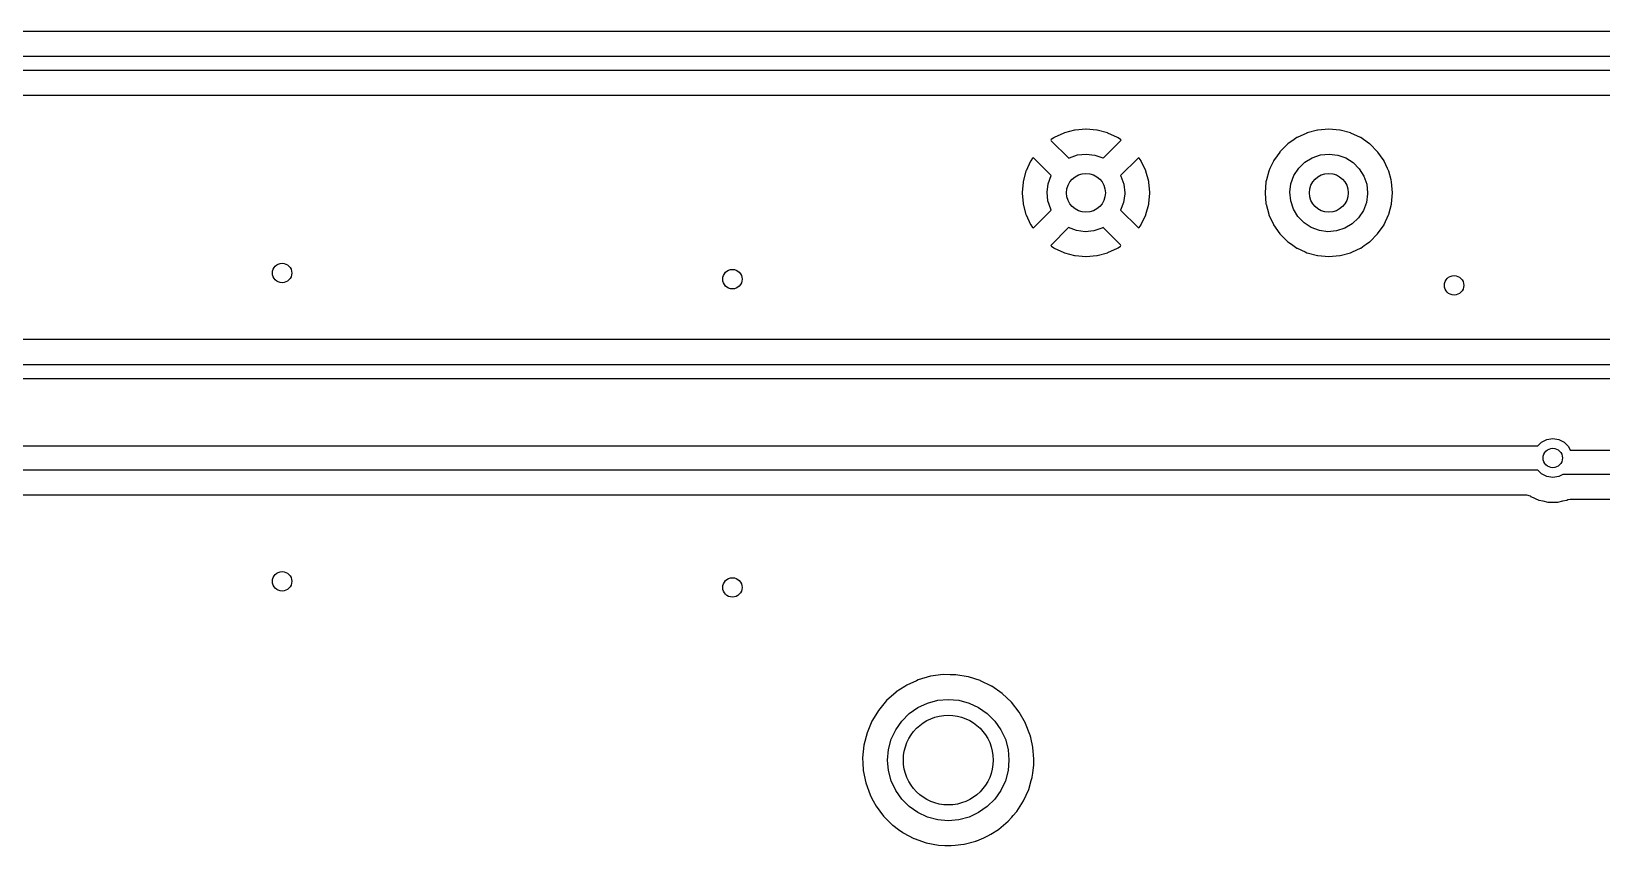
# Model space of a CAD drawing. Extents: x 51 to 243, y -135 to -54.
# Drawn here: x 133.52 to 165.85, y -111.36 to -94.59 of the extents above; entities that cross this region are included whole.
import ezdxf

# ---------------------------------------------------------------- set-up
doc = ezdxf.new("R2010")
doc.units = 0
doc.layers.add('BLACK', color=7, linetype='CONTINUOUS')

msp = doc.modelspace()

# ---------------------------------------------------------------- linework, layer by layer
at = {"layer": 'BLACK', "linetype": 'CONTINUOUS'}
for p, q in [((172.802, -94.5915), (107.441, -94.5915)), ((99.06, -95.1), (173.115, -95.1)), ((173.115, -95.4), (99.1221, -95.4)), ((99.3849, -95.9085), (171.707, -95.9085)), ((155.001, -96.6254), (154.79, -96.6818)), ((155.011, -96.6235), (155.001, -96.6254)), ((155.229, -96.6045), (155.011, -96.6235)), ((155.239, -96.6045), (155.229, -96.6045)), ((155.457, -96.6235), (155.239, -96.6045)), ((155.467, -96.6254), (155.457, -96.6235)), ((155.678, -96.6818), (155.467, -96.6254)), ((160.001, -96.6249), (159.79, -96.6813)), ((160.006, -96.6235), (160.001, -96.6249)), ((160.001, -96.6249), (160.001, -96.6249)), ((160.234, -96.6035), (160.006, -96.6235)), ((160.462, -96.6235), (160.234, -96.6035)), ((160.467, -96.6249), (160.462, -96.6235)), ((160.678, -96.6813), (160.467, -96.6249)), ((160.467, -96.6249), (160.467, -96.6249)), ((154.521, -96.8195), (154.513, -96.83)), ((154.513, -96.83), (154.52, -96.8434)), ((154.52, -96.8434), (154.879, -97.2023)), ((154.573, -96.7831), (154.521, -96.8195)), ((154.582, -96.7776), (154.573, -96.7831)), ((154.78, -96.6855), (154.582, -96.7776)), ((154.79, -96.6818), (154.78, -96.6855)), ((155.59, -97.2015), (155.949, -96.8427)), ((155.688, -96.6855), (155.678, -96.6818)), ((155.886, -96.7776), (155.688, -96.6855)), ((155.895, -96.7831), (155.886, -96.7776)), ((155.946, -96.8189), (155.895, -96.7831)), ((155.956, -96.8309), (155.946, -96.8189)), ((155.949, -96.8427), (155.956, -96.8309)), ((159.39, -96.9108), (159.228, -97.0727)), ((159.394, -96.9076), (159.39, -96.9108)), ((159.52, -96.8195), (159.394, -96.9076)), ((159.394, -96.9076), (159.394, -96.9076)), ((159.577, -96.7795), (159.52, -96.8195)), ((159.582, -96.7772), (159.577, -96.7795)), ((159.78, -96.685), (159.582, -96.7772)), ((159.582, -96.7772), (159.582, -96.7772)), ((159.785, -96.6827), (159.78, -96.685)), ((159.78, -96.685), (159.78, -96.685)), ((159.79, -96.6813), (159.785, -96.6827)), ((159.79, -96.6813), (159.79, -96.6813)), ((160.683, -96.6827), (160.678, -96.6813)), ((160.678, -96.6813), (160.678, -96.6813)), ((160.688, -96.685), (160.683, -96.6827)), ((160.886, -96.7772), (160.688, -96.685)), ((160.688, -96.685), (160.688, -96.685)), ((160.891, -96.7795), (160.886, -96.7772)), ((160.886, -96.7772), (160.886, -96.7772)), ((160.948, -96.8195), (160.891, -96.7795)), ((161.074, -96.9076), (160.948, -96.8195)), ((161.078, -96.9108), (161.074, -96.9076)), ((161.074, -96.9076), (161.074, -96.9076)), ((161.24, -97.0727), (161.078, -96.9108)), ((154.095, -97.2655), (154.003, -97.4629)), ((154.1, -97.256), (154.095, -97.2655)), ((154.136, -97.2048), (154.1, -97.256)), ((154.148, -97.1955), (154.136, -97.2048)), ((154.16, -97.2019), (154.148, -97.1955)), ((154.518, -97.5603), (154.16, -97.2019)), ((154.879, -97.2023), (154.893, -97.1931)), ((154.893, -97.1931), (155.062, -97.1357)), ((155.062, -97.1357), (155.24, -97.117)), ((155.24, -97.117), (155.417, -97.1381)), ((155.417, -97.1381), (155.585, -97.198)), ((155.585, -97.198), (155.59, -97.2015)), ((156.308, -97.2026), (155.949, -97.5611)), ((156.321, -97.1956), (156.308, -97.2026)), ((156.331, -97.204), (156.321, -97.1956)), ((156.368, -97.256), (156.331, -97.204)), ((156.373, -97.2655), (156.368, -97.256)), ((156.465, -97.4629), (156.373, -97.2655)), ((159.094, -97.2652), (159.023, -97.4184)), ((159.096, -97.2603), (159.094, -97.2652)), ((159.094, -97.2652), (159.094, -97.2652)), ((159.17, -97.1554), (159.096, -97.2603)), ((159.225, -97.0772), (159.17, -97.1554)), ((159.228, -97.0727), (159.225, -97.0772)), ((159.225, -97.0772), (159.225, -97.0772)), ((159.614, -97.4114), (159.741, -97.2866)), ((159.741, -97.2866), (159.893, -97.1931)), ((159.893, -97.1931), (160.062, -97.1357)), ((160.062, -97.1357), (160.24, -97.117)), ((160.24, -97.117), (160.417, -97.1381)), ((160.417, -97.1381), (160.585, -97.198)), ((160.585, -97.198), (160.735, -97.2935)), ((160.735, -97.2935), (160.861, -97.4201)), ((161.243, -97.0772), (161.24, -97.0727)), ((161.298, -97.1554), (161.243, -97.0772)), ((161.243, -97.0772), (161.243, -97.0772)), ((161.372, -97.2603), (161.298, -97.1554)), ((161.374, -97.2652), (161.372, -97.2603)), ((161.445, -97.4184), (161.374, -97.2652)), ((161.374, -97.2652), (161.374, -97.2652)), ((153.999, -97.4732), (153.942, -97.6837)), ((154.003, -97.4629), (153.999, -97.4732)), ((154.456, -97.7289), (154.517, -97.5613)), ((154.517, -97.5613), (154.518, -97.5603)), ((155.949, -97.5611), (155.955, -97.5713)), ((155.955, -97.5713), (156.014, -97.7398)), ((156.469, -97.4732), (156.465, -97.4629)), ((156.526, -97.6837), (156.469, -97.4732)), ((158.998, -97.4731), (158.952, -97.6469)), ((159, -97.4678), (158.998, -97.4731)), ((158.998, -97.4731), (158.998, -97.4731)), ((159.023, -97.4184), (159, -97.4678)), ((159.456, -97.7289), (159.517, -97.5613)), ((159.517, -97.5613), (159.614, -97.4114)), ((160.861, -97.4201), (160.955, -97.5713)), ((160.955, -97.5713), (161.014, -97.7398)), ((161.468, -97.4678), (161.445, -97.4184)), ((161.47, -97.4731), (161.468, -97.4678)), ((161.516, -97.6469), (161.47, -97.4731)), ((161.47, -97.4731), (161.47, -97.4731)), ((153.94, -97.6945), (153.921, -97.9115)), ((153.921, -97.9115), (153.921, -97.9225)), ((153.921, -97.9225), (153.94, -98.1395)), ((153.942, -97.6837), (153.94, -97.6945)), ((154.434, -97.9058), (154.456, -97.7289)), ((154.451, -98.0833), (154.434, -97.9058)), ((156.034, -97.9393), (156.009, -98.116)), ((156.014, -97.7398), (156.034, -97.917)), ((156.034, -97.917), (156.034, -97.9393)), ((156.528, -97.6945), (156.526, -97.6837)), ((156.547, -97.9115), (156.528, -97.6945)), ((156.528, -98.1395), (156.547, -97.9225)), ((156.547, -97.9225), (156.547, -97.9115)), ((158.94, -97.6889), (158.921, -97.917)), ((158.921, -97.917), (158.94, -98.1451)), ((158.952, -97.6469), (158.94, -97.6889)), ((159.434, -97.9058), (159.456, -97.7289)), ((159.451, -98.0833), (159.434, -97.9058)), ((161.034, -97.9393), (161.009, -98.116)), ((161.014, -97.7398), (161.034, -97.917)), ((161.034, -97.917), (161.034, -97.9393)), ((161.528, -97.6889), (161.516, -97.6469)), ((161.547, -97.917), (161.528, -97.6889)), ((161.528, -98.1451), (161.547, -97.917)), ((153.94, -98.1395), (153.942, -98.1503)), ((153.942, -98.1503), (153.999, -98.3608)), ((154.16, -98.6314), (154.52, -98.2721)), ((154.508, -98.2526), (154.451, -98.0833)), ((154.52, -98.2721), (154.508, -98.2526)), ((156.009, -98.116), (155.949, -98.273)), ((155.949, -98.273), (156.308, -98.6321)), ((156.469, -98.3608), (156.526, -98.1503)), ((156.526, -98.1503), (156.528, -98.1395)), ((158.94, -98.1451), (158.942, -98.1504)), ((158.942, -98.1504), (158.942, -98.1504)), ((158.942, -98.1504), (158.997, -98.3564)), ((159.508, -98.2526), (159.451, -98.0833)), ((159.6, -98.4051), (159.508, -98.2526)), ((161.009, -98.116), (160.946, -98.2827)), ((161.471, -98.3564), (161.526, -98.1504)), ((161.526, -98.1504), (161.528, -98.1451)), ((161.526, -98.1504), (161.526, -98.1504)), ((153.999, -98.3608), (154.003, -98.3711)), ((154.003, -98.3711), (154.095, -98.5685)), ((154.095, -98.5685), (154.1, -98.578)), ((154.1, -98.578), (154.137, -98.63)), ((156.332, -98.6292), (156.368, -98.578)), ((156.368, -98.578), (156.373, -98.5685)), ((156.373, -98.5685), (156.465, -98.3711)), ((156.465, -98.3711), (156.469, -98.3608)), ((158.997, -98.3564), (159, -98.3662)), ((159, -98.3662), (159.002, -98.3712)), ((159.002, -98.3712), (159.002, -98.3712)), ((159.002, -98.3712), (159.094, -98.5688)), ((159.094, -98.5688), (159.094, -98.5688)), ((159.094, -98.5688), (159.096, -98.5737)), ((159.096, -98.5737), (159.228, -98.7613)), ((159.724, -98.5334), (159.6, -98.4051)), ((159.873, -98.6311), (159.724, -98.5334)), ((160.718, -98.5542), (160.564, -98.6455)), ((160.847, -98.4312), (160.718, -98.5542)), ((160.946, -98.2827), (160.847, -98.4312)), ((161.24, -98.7613), (161.372, -98.5737)), ((161.372, -98.5737), (161.374, -98.5688)), ((161.374, -98.5688), (161.466, -98.3712)), ((161.374, -98.5688), (161.374, -98.5688)), ((161.466, -98.3712), (161.468, -98.3662)), ((161.466, -98.3712), (161.466, -98.3712)), ((161.468, -98.3662), (161.471, -98.3564)), ((154.137, -98.63), (154.147, -98.6384)), ((154.147, -98.6384), (154.16, -98.6314)), ((154.878, -98.6327), (154.519, -98.9913)), ((155.04, -98.6932), (154.878, -98.6327)), ((155.217, -98.7168), (155.04, -98.6932)), ((155.395, -98.7007), (155.217, -98.7168)), ((155.564, -98.6455), (155.395, -98.7007)), ((155.589, -98.631), (155.564, -98.6455)), ((155.948, -98.9906), (155.589, -98.631)), ((156.308, -98.6321), (156.32, -98.6385)), ((156.32, -98.6385), (156.332, -98.6292)), ((159.228, -98.7613), (159.39, -98.9232)), ((159.39, -98.9232), (159.394, -98.9264)), ((160.04, -98.6932), (159.873, -98.6311)), ((160.217, -98.7168), (160.04, -98.6932)), ((160.395, -98.7007), (160.217, -98.7168)), ((160.564, -98.6455), (160.395, -98.7007)), ((161.074, -98.9264), (161.078, -98.9232)), ((161.078, -98.9232), (161.24, -98.7613)), ((154.519, -98.9913), (154.512, -99.0031)), ((154.512, -99.0031), (154.522, -99.0151)), ((154.522, -99.0151), (154.573, -99.0509)), ((154.573, -99.0509), (154.582, -99.0564)), ((154.582, -99.0564), (154.78, -99.1485)), ((154.78, -99.1485), (154.79, -99.1522)), ((154.79, -99.1522), (155.001, -99.2086)), ((155.001, -99.2086), (155.011, -99.2105)), ((155.011, -99.2105), (155.229, -99.2295)), ((155.229, -99.2295), (155.239, -99.2295)), ((155.239, -99.2295), (155.457, -99.2105)), ((155.457, -99.2105), (155.467, -99.2086)), ((155.467, -99.2086), (155.678, -99.1522)), ((155.678, -99.1522), (155.688, -99.1485)), ((155.688, -99.1485), (155.886, -99.0564)), ((155.886, -99.0564), (155.895, -99.0509)), ((155.895, -99.0509), (155.947, -99.0145)), ((155.947, -99.0145), (155.955, -99.004)), ((155.955, -99.004), (155.948, -98.9906)), ((159.394, -98.9264), (159.394, -98.9264)), ((159.394, -98.9264), (159.466, -98.9765)), ((159.466, -98.9765), (159.577, -99.0545)), ((159.577, -99.0545), (159.582, -99.0568)), ((159.582, -99.0568), (159.582, -99.0568)), ((159.582, -99.0568), (159.746, -99.1333)), ((159.746, -99.1333), (159.785, -99.1513)), ((159.785, -99.1513), (159.79, -99.1527)), ((159.79, -99.1527), (159.79, -99.1527)), ((159.79, -99.1527), (160.001, -99.2091)), ((160.001, -99.2091), (160.001, -99.2091)), ((160.001, -99.2091), (160.006, -99.2105)), ((160.006, -99.2105), (160.234, -99.2305)), ((160.234, -99.2305), (160.462, -99.2105)), ((160.462, -99.2105), (160.467, -99.2091)), ((160.467, -99.2091), (160.678, -99.1527)), ((160.467, -99.2091), (160.467, -99.2091)), ((160.678, -99.1527), (160.683, -99.1513)), ((160.678, -99.1527), (160.678, -99.1527)), ((160.683, -99.1513), (160.722, -99.1333)), ((160.722, -99.1333), (160.886, -99.0568)), ((160.886, -99.0568), (160.891, -99.0545)), ((160.886, -99.0568), (160.886, -99.0568)), ((160.891, -99.0545), (160.964, -99.0031)), ((160.964, -99.0031), (161.002, -98.9765)), ((161.002, -98.9765), (161.074, -98.9264)), ((161.074, -98.9264), (161.074, -98.9264)), ((194.646, -100.941), (98.2162, -100.941)), ((97.903, -101.45), (194.959, -101.45)), ((194.959, -101.75), (97.903, -101.75)), ((164.537, -103.128), (164.611, -103.054)), ((164.611, -103.054), (164.722, -102.998)), ((164.722, -102.998), (164.846, -102.978)), ((164.846, -102.978), (164.97, -102.998)), ((164.97, -102.998), (165.081, -103.054)), ((165.081, -103.054), (165.17, -103.143)), ((131.881, -103.128), (164.537, -103.128)), ((165.17, -103.143), (165.207, -103.215)), ((165.207, -103.215), (186.366, -103.215)), ((164.537, -103.628), (131.881, -103.628)), ((164.611, -103.702), (164.537, -103.628)), ((164.722, -103.758), (164.611, -103.702)), ((164.846, -103.778), (164.722, -103.758)), ((164.97, -103.758), (164.846, -103.778)), ((165.054, -103.715), (164.97, -103.758)), ((186.366, -103.715), (165.054, -103.715)), ((132.356, -104.136), (164.303, -104.136)), ((164.303, -104.136), (164.377, -104.161)), ((164.377, -104.161), (164.384, -104.165)), ((164.384, -104.165), (164.384, -104.165)), ((164.384, -104.165), (164.389, -104.169)), ((164.389, -104.169), (164.395, -104.172)), ((164.395, -104.172), (164.395, -104.172)), ((164.395, -104.172), (164.557, -104.244)), ((164.557, -104.244), (164.564, -104.247)), ((164.564, -104.247), (164.638, -104.262)), ((164.638, -104.262), (164.744, -104.285)), ((164.744, -104.285), (164.744, -104.285)), ((164.744, -104.285), (164.751, -104.286)), ((164.751, -104.286), (164.941, -104.286)), ((164.941, -104.286), (164.948, -104.285)), ((164.948, -104.285), (165.054, -104.262)), ((164.948, -104.285), (164.948, -104.285)), ((165.054, -104.262), (165.128, -104.247)), ((165.128, -104.247), (165.136, -104.244)), ((165.136, -104.244), (165.155, -104.235)), ((165.155, -104.235), (165.206, -104.224)), ((165.206, -104.224), (186.132, -104.224)), ((151.743, -107.966), (151.545, -108.058)), ((151.778, -107.95), (151.743, -107.966)), ((151.782, -107.948), (151.778, -107.95)), ((151.778, -107.95), (151.778, -107.95)), ((152.033, -107.875), (151.782, -107.948)), ((152.292, -107.84), (152.033, -107.875)), ((152.297, -107.84), (152.292, -107.84)), ((152.44, -107.842), (152.297, -107.84)), ((152.297, -107.84), (152.297, -107.84)), ((152.554, -107.843), (152.44, -107.842)), ((152.812, -107.885), (152.554, -107.843)), ((152.816, -107.887), (152.812, -107.885)), ((153.056, -107.964), (152.816, -107.887)), ((153.061, -107.965), (153.056, -107.964)), ((153.065, -107.967), (153.061, -107.965)), ((153.291, -108.079), (153.065, -107.967)), ((153.065, -107.967), (153.065, -107.967)), ((151.326, -108.201), (151.131, -108.375)), ((151.33, -108.198), (151.326, -108.201)), ((151.506, -108.083), (151.33, -108.198)), ((151.33, -108.198), (151.33, -108.198)), ((151.545, -108.058), (151.506, -108.083)), ((153.295, -108.081), (153.291, -108.079)), ((153.51, -108.23), (153.295, -108.081)), ((153.7, -108.409), (153.51, -108.23)), ((150.962, -108.58), (150.843, -108.777)), ((150.964, -108.576), (150.962, -108.58)), ((151.131, -108.375), (150.964, -108.576)), ((151.597, -108.642), (151.775, -108.517)), ((151.775, -108.517), (151.972, -108.425)), ((151.972, -108.425), (152.183, -108.369)), ((152.183, -108.369), (152.4, -108.35)), ((152.4, -108.35), (152.617, -108.369)), ((152.617, -108.369), (152.828, -108.425)), ((152.828, -108.425), (153.025, -108.517)), ((153.025, -108.517), (153.203, -108.642)), ((153.862, -108.614), (153.7, -108.409)), ((153.992, -108.841), (153.862, -108.614)), ((150.829, -108.799), (150.728, -109.04)), ((150.843, -108.777), (150.829, -108.799)), ((151.317, -108.975), (151.442, -108.797)), ((151.442, -108.797), (151.597, -108.642)), ((153.203, -108.642), (153.358, -108.797)), ((153.358, -108.797), (153.483, -108.975)), ((153.993, -108.845), (153.992, -108.841)), ((154.082, -109.072), (153.993, -108.845)), ((153.993, -108.845), (153.993, -108.845)), ((150.728, -109.04), (150.663, -109.294)), ((151.169, -109.383), (151.225, -109.172)), ((151.225, -109.172), (151.317, -108.975)), ((153.483, -108.975), (153.575, -109.172)), ((153.575, -109.172), (153.631, -109.383)), ((154.086, -109.084), (154.082, -109.072)), ((154.098, -109.134), (154.086, -109.084)), ((154.142, -109.331), (154.098, -109.134)), ((150.663, -109.294), (150.637, -109.554)), ((150.637, -109.554), (150.637, -109.559)), ((150.637, -109.559), (150.637, -109.559)), ((150.637, -109.559), (150.642, -109.657)), ((151.15, -109.6), (151.169, -109.383)), ((153.631, -109.383), (153.65, -109.6)), ((154.144, -109.339), (154.142, -109.331)), ((154.144, -109.344), (154.144, -109.339)), ((154.162, -109.575), (154.144, -109.344)), ((154.144, -109.344), (154.144, -109.344)), ((154.163, -109.6), (154.162, -109.575)), ((150.642, -109.657), (150.65, -109.815)), ((150.65, -109.815), (150.701, -110.071)), ((151.169, -109.817), (151.15, -109.6)), ((151.225, -110.028), (151.169, -109.817)), ((153.631, -109.817), (153.575, -110.028)), ((153.65, -109.6), (153.631, -109.817)), ((154.128, -109.952), (154.138, -109.871)), ((154.138, -109.871), (154.161, -109.695)), ((154.161, -109.688), (154.163, -109.614)), ((154.161, -109.692), (154.161, -109.688)), ((154.161, -109.695), (154.161, -109.692)), ((154.161, -109.695), (154.161, -109.695)), ((154.163, -109.614), (154.163, -109.6)), ((150.701, -110.071), (150.789, -110.317)), ((151.317, -110.225), (151.225, -110.028)), ((151.442, -110.403), (151.317, -110.225)), ((153.483, -110.225), (153.358, -110.403)), ((153.575, -110.028), (153.483, -110.225)), ((153.95, -110.441), (154.057, -110.203)), ((154.057, -110.203), (154.108, -110.023)), ((154.108, -110.023), (154.127, -109.956)), ((154.127, -109.956), (154.128, -109.952)), ((154.127, -109.956), (154.127, -109.956)), ((150.789, -110.317), (150.791, -110.321)), ((150.791, -110.321), (150.856, -110.441)), ((150.856, -110.441), (150.913, -110.547)), ((150.913, -110.547), (150.916, -110.551)), ((150.916, -110.551), (150.916, -110.551)), ((150.916, -110.551), (151.066, -110.753)), ((151.597, -110.558), (151.442, -110.403)), ((151.775, -110.683), (151.597, -110.558)), ((153.203, -110.558), (153.025, -110.683)), ((153.358, -110.403), (153.203, -110.558)), ((153.808, -110.661), (153.95, -110.441)), ((151.066, -110.753), (151.066, -110.753)), ((151.066, -110.753), (151.069, -110.757)), ((151.069, -110.757), (151.072, -110.76)), ((151.072, -110.76), (151.072, -110.76)), ((151.072, -110.76), (151.251, -110.938)), ((151.972, -110.775), (151.775, -110.683)), ((152.183, -110.831), (151.972, -110.775)), ((152.4, -110.85), (152.183, -110.831)), ((152.617, -110.831), (152.4, -110.85)), ((152.828, -110.775), (152.617, -110.831)), ((153.025, -110.683), (152.828, -110.775)), ((153.44, -111.024), (153.632, -110.861)), ((153.632, -110.861), (153.636, -110.858)), ((153.632, -110.861), (153.632, -110.861)), ((153.636, -110.858), (153.71, -110.773)), ((153.71, -110.773), (153.736, -110.744)), ((153.736, -110.744), (153.805, -110.665)), ((153.805, -110.665), (153.808, -110.661)), ((153.805, -110.665), (153.805, -110.665)), ((151.251, -110.938), (151.255, -110.941)), ((151.255, -110.941), (151.259, -110.944)), ((151.259, -110.944), (151.259, -110.944)), ((151.259, -110.944), (151.376, -111.03)), ((151.376, -111.03), (151.466, -111.095)), ((151.466, -111.095), (151.47, -111.098)), ((151.47, -111.098), (151.47, -111.098)), ((151.47, -111.098), (151.693, -111.215)), ((152.985, -111.263), (153.133, -111.199)), ((153.133, -111.199), (153.214, -111.164)), ((153.214, -111.164), (153.275, -111.127)), ((153.275, -111.127), (153.433, -111.029)), ((153.433, -111.029), (153.437, -111.027)), ((153.433, -111.029), (153.433, -111.029)), ((153.437, -111.027), (153.44, -111.024)), ((153.44, -111.024), (153.44, -111.024)), ((151.693, -111.215), (151.693, -111.215)), ((151.693, -111.215), (151.697, -111.217)), ((151.697, -111.217), (151.944, -111.303)), ((151.944, -111.303), (151.948, -111.304)), ((151.948, -111.304), (152.196, -111.351)), ((152.196, -111.351), (152.196, -111.351)), ((152.196, -111.351), (152.2, -111.352)), ((152.2, -111.352), (152.331, -111.357)), ((152.331, -111.357), (152.457, -111.362)), ((152.457, -111.362), (152.457, -111.362)), ((152.457, -111.362), (152.462, -111.362)), ((152.462, -111.362), (152.541, -111.354)), ((152.541, -111.354), (152.717, -111.334)), ((152.717, -111.334), (152.717, -111.334)), ((152.717, -111.334), (152.721, -111.334)), ((152.721, -111.334), (152.726, -111.333)), ((152.726, -111.333), (152.97, -111.269)), ((152.97, -111.269), (152.974, -111.267)), ((152.97, -111.269), (152.97, -111.269)), ((152.974, -111.267), (152.985, -111.263))]:
    msp.add_line(p, q, dxfattribs=at)
at = {"layer": 'BLACK'}
for centre, radius in [((155.234, -97.917), 0.4), ((160.234, -97.917), 0.4), ((138.684, -99.568), 0.2), ((147.955, -99.695), 0.2), ((162.814, -99.822), 0.2), ((164.846, -103.378), 0.2), ((138.684, -105.918), 0.2), ((147.955, -106.045), 0.2), ((152.4, -109.6), 0.925)]:
    msp.add_circle(centre, radius, dxfattribs=at)

doc.saveas('drawing.dxf')
